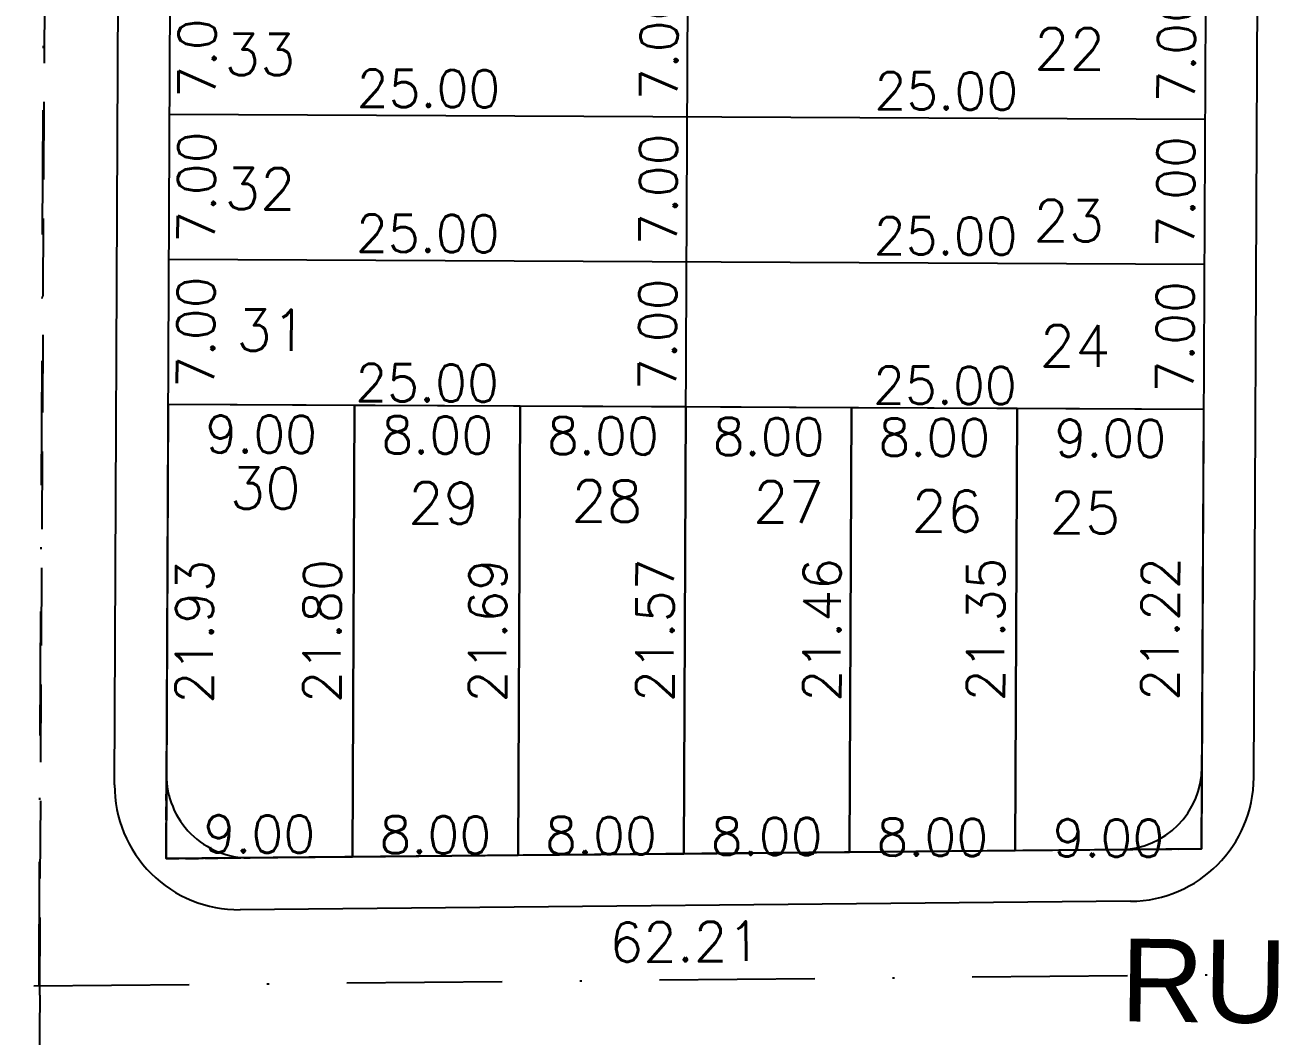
# Model space of a CAD drawing. Header units: millimetres. Extents: x -4430026 to 4783824, y 584 to 9593110.
# Drawn here: x 2609.6 to 2669.7, y 1505 to 1553.8 of the extents above; entities that cross this region are included whole.
import ezdxf
from ezdxf.enums import TextEntityAlignment as Align

# ---------------------------------------------------------------- set-up
doc = ezdxf.new("R2010")
doc.units = ezdxf.units.MM
for name, pattern in [('DASHDOT', [1, 0.5, -0.25, 0, -0.25]), ('HIDDEN', [0.375, 0.25, -0.125]), ('HIDDEN2', [0.1875, 0.125, -0.0625])]:
    doc.linetypes.add(name, pattern=pattern)
for name, color, linetype in [('boundary filipe', 6, 'Continuous'), ('BOUNDARY LOTES', 2, 'Continuous'), ('Calçada', 1, 'Continuous'), ('CANTOS', 9, 'HIDDEN'), ('Cota', 8, 'Continuous'), ('COTAS', 8, 'Continuous'), ('curvas', 4, 'Continuous'), ('EIXO DAS VIAS', 252, 'DASHDOT'), ('Lotes', 2, 'Continuous'), ('Nomes de Ruas', 3, 'Continuous'), ('Numero de lotes', 5, 'Continuous'), ('Projeção', 8, 'HIDDEN2'), ('QUADRA', 4, 'Continuous')]:
    doc.layers.add(name, color=color, linetype=linetype)
doc.styles.add('arcad1', font='romans.shx')
doc.styles.add('ARIAL', font='arial.ttf', dxfattribs={"height": 0.25})
doc.styles.add('ROMANS', font='romans.shx')
doc.dimstyles.new('BOLA100', dxfattribs={"dimscale": 0, "dimtxt": 1.9, "dimasz": 0.18, "dimexe": 0.18, "dimexo": 0.063, "dimgap": 0, "dimtad": 1, "dimzin": 4, "dimdsep": 46, "dimtxsty": 'ROMANS', "dimcen": 0.09, "dimse1": 1, "dimse2": 1, "dimsd1": 1, "dimsd2": 1, "dimclrt": 256, "dimaunit": 1, "dimadec": 4, "dimazin": 0, "dimtfac": 1.2, "dimtix": 1, "dimtmove": 2, "dimatfit": 3, "dimfxl": 1, "dimtvp": 2, "dimtolj": 1, "dimtzin": 4, "dimarcsym": 0})
doc.dimstyles.get("Standard").update_dxf_attribs({"dimtxt": 0.18, "dimasz": 0.18, "dimexe": 0.18, "dimexo": 0.0625, "dimgap": 0.09, "dimtad": 0, "dimtih": 1, "dimtoh": 1, "dimdec": 4, "dimzin": 0, "dimdsep": 46, "dimtxsty": 'Standard', "dimcen": 0.09, "dimadec": 0, "dimazin": 0, "dimtfac": 1, "dimtdec": 4, "dimtofl": 0, "dimtmove": 0, "dimatfit": 3, "dimfxl": 1, "dimtolj": 1, "dimtzin": 0, "dimarcsym": 0})

# ---------------------------------------------------------------- blocks, each defined once
blk = doc.blocks.new('*D13709')
at = {"layer": 'DEFPOINTS', "color": 0, "linetype": 'ByBlock'}
for p in [(2611.151, 1700.816), (2610.244, 1507.413), (2610.244, 1507.413)]:
    blk.add_point(p, dxfattribs=at)
at = {"layer": 'COTAS', "linetype": 'ByBlock', "insert": (2612.925, 1604.022), "char_height": 1.9, "attachment_point": 5, "rotation": 89.73134, "style": 'ROMANS'}
blk.add_mtext('\\A1;193.41', dxfattribs=at)
blk = doc.blocks.new('*D13713')
at = {"layer": 'DEFPOINTS', "color": 0, "linetype": 'ByBlock'}
for p in [(2610.244, 1507.413), (2610.244, 1507.413), (2548.04, 1506.823)]:
    blk.add_point(p, dxfattribs=at)
at = {"layer": 'COTAS', "linetype": 'ByBlock', "insert": (2579.127, 1508.65), "char_height": 1.9, "attachment_point": 5, "rotation": 0.54386, "style": 'ROMANS'}
blk.add_mtext('\\A1;62.21', dxfattribs=at)
blk = doc.blocks.new('*D13714')
at = {"layer": 'DEFPOINTS', "color": 0, "linetype": 'ByBlock'}
for p in [(2672.447, 1508.003), (2672.447, 1508.003), (2610.244, 1507.413)]:
    blk.add_point(p, dxfattribs=at)
at = {"layer": 'COTAS', "linetype": 'ByBlock', "insert": (2641.445, 1509.56), "char_height": 1.9, "attachment_point": 5, "rotation": 0.54386, "style": 'ROMANS'}
blk.add_mtext('\\A1;62.21', dxfattribs=at)
blk = doc.blocks.new('*D10166')
at = {"layer": 'DEFPOINTS', "color": 0}
for p in [(2616.576, 1556.499), (2616.543, 1549.5), (2621.463, 1549.476)]:
    blk.add_point(p, dxfattribs=at)
at = {"layer": 'COTAS', "color": 41, "insert": (2617.88, 1552.993), "char_height": 1.8, "attachment_point": 5, "rotation": 89.72858, "style": 'ROMANS'}
blk.add_mtext('\\A1;7.00', dxfattribs=at)
blk = doc.blocks.new('*D10167')
at = {"layer": 'DEFPOINTS', "color": 0}
for p in [(2616.543, 1549.5), (2616.51, 1542.5), (2621.43, 1542.476)]:
    blk.add_point(p, dxfattribs=at)
at = {"layer": 'COTAS', "color": 41, "insert": (2617.847, 1545.993), "char_height": 1.8, "attachment_point": 5, "rotation": 89.72858, "style": 'ROMANS'}
blk.add_mtext('\\A1;7.00', dxfattribs=at)
blk = doc.blocks.new('*D10168')
at = {"layer": 'DEFPOINTS', "color": 0}
for p in [(2616.51, 1542.5), (2616.477, 1535.5), (2621.397, 1535.476)]:
    blk.add_point(p, dxfattribs=at)
at = {"layer": 'COTAS', "color": 41, "insert": (2617.814, 1538.993), "char_height": 1.8, "attachment_point": 5, "rotation": 89.72858, "style": 'ROMANS'}
blk.add_mtext('\\A1;7.00', dxfattribs=at)
blk = doc.blocks.new('*D10169')
at = {"layer": 'DEFPOINTS', "color": 0}
for p in [(2616.477, 1535.5), (2616.373, 1513.571), (2621.293, 1513.548)]:
    blk.add_point(p, dxfattribs=at)
at = {"layer": 'COTAS', "color": 41, "insert": (2617.745, 1524.529), "char_height": 1.8, "attachment_point": 5, "rotation": 89.72858, "style": 'ROMANS'}
blk.add_mtext('\\A1;21.93', dxfattribs=at)
blk = doc.blocks.new('*D10170')
at = {"layer": 'DEFPOINTS', "color": 0}
for p in [(2625.477, 1535.457), (2625.373, 1513.657), (2627.459, 1513.647)]:
    blk.add_point(p, dxfattribs=at)
at = {"layer": 'COTAS', "color": 41, "insert": (2623.91, 1524.564), "char_height": 1.8, "attachment_point": 5, "rotation": 89.72858, "style": 'ROMANS'}
blk.add_mtext('\\A1;21.80', dxfattribs=at)
blk = doc.blocks.new('*D10171')
at = {"layer": 'DEFPOINTS', "color": 0}
for p in [(2633.477, 1535.419), (2633.374, 1513.733), (2635.453, 1513.723)]:
    blk.add_point(p, dxfattribs=at)
at = {"layer": 'COTAS', "color": 41, "insert": (2631.905, 1524.583), "char_height": 1.8, "attachment_point": 5, "rotation": 89.72858, "style": 'ROMANS'}
blk.add_mtext('\\A1;21.69', dxfattribs=at)
blk = doc.blocks.new('*D10172')
at = {"layer": 'DEFPOINTS', "color": 0}
for p in [(2641.477, 1535.381), (2641.431, 1513.809), (2643.535, 1513.799)]:
    blk.add_point(p, dxfattribs=at)
at = {"layer": 'COTAS', "color": 41, "insert": (2639.986, 1524.602), "char_height": 1.8, "attachment_point": 5, "rotation": 89.72858, "style": 'ROMANS'}
blk.add_mtext('\\A1;21.57', dxfattribs=at)
blk = doc.blocks.new('*D10173')
at = {"layer": 'DEFPOINTS', "color": 0}
for p in [(2649.476, 1535.343), (2649.375, 1513.885), (2651.595, 1513.874)]:
    blk.add_point(p, dxfattribs=at)
at = {"layer": 'COTAS', "color": 41, "insert": (2648.045, 1524.621), "char_height": 1.8, "attachment_point": 5, "rotation": 89.72858, "style": 'ROMANS'}
blk.add_mtext('\\A1;21.46', dxfattribs=at)
blk = doc.blocks.new('*D10174')
at = {"layer": 'DEFPOINTS', "color": 0}
for p in [(2657.476, 1535.305), (2657.375, 1513.961), (2659.498, 1513.951)]:
    blk.add_point(p, dxfattribs=at)
at = {"layer": 'COTAS', "color": 41, "insert": (2655.948, 1524.64), "char_height": 1.8, "attachment_point": 5, "rotation": 89.72858, "style": 'ROMANS'}
blk.add_mtext('\\A1;21.35', dxfattribs=at)
blk = doc.blocks.new('*D10175')
at = {"layer": 'DEFPOINTS', "color": 0}
for p in [(2666.476, 1535.263), (2666.376, 1514.046), (2667.923, 1514.039)]:
    blk.add_point(p, dxfattribs=at)
at = {"layer": 'COTAS', "color": 41, "insert": (2664.373, 1524.664), "char_height": 1.8, "attachment_point": 5, "rotation": 89.72858, "style": 'ROMANS'}
blk.add_mtext('\\A1;21.22', dxfattribs=at)
blk = doc.blocks.new('*D10176')
at = {"layer": 'DEFPOINTS', "color": 0}
for p in [(2616.477, 1535.5), (2625.477, 1535.457), (2625.453, 1530.445)]:
    blk.add_point(p, dxfattribs=at)
at = {"layer": 'COTAS', "color": 41, "insert": (2620.97, 1534.066), "char_height": 1.8, "attachment_point": 5, "rotation": 359.72858, "style": 'ROMANS'}
blk.add_mtext('\\A1;9.00', dxfattribs=at)
blk = doc.blocks.new('*D10177')
at = {"layer": 'DEFPOINTS', "color": 0}
for p in [(2625.477, 1535.457), (2633.477, 1535.419), (2633.453, 1530.407)]:
    blk.add_point(p, dxfattribs=at)
at = {"layer": 'COTAS', "color": 41, "insert": (2629.47, 1534.026), "char_height": 1.8, "attachment_point": 5, "rotation": 359.72858, "style": 'ROMANS'}
blk.add_mtext('\\A1;8.00', dxfattribs=at)
blk = doc.blocks.new('*D10178')
at = {"layer": 'DEFPOINTS', "color": 0}
for p in [(2633.477, 1535.419), (2641.477, 1535.381), (2641.453, 1530.369)]:
    blk.add_point(p, dxfattribs=at)
at = {"layer": 'COTAS', "color": 41, "insert": (2637.47, 1533.988), "char_height": 1.8, "attachment_point": 5, "rotation": 359.72858, "style": 'ROMANS'}
blk.add_mtext('\\A1;8.00', dxfattribs=at)
blk = doc.blocks.new('*D10179')
at = {"layer": 'DEFPOINTS', "color": 0}
for p in [(2641.477, 1535.381), (2649.476, 1535.343), (2649.453, 1530.331)]:
    blk.add_point(p, dxfattribs=at)
at = {"layer": 'COTAS', "color": 41, "insert": (2645.47, 1533.95), "char_height": 1.8, "attachment_point": 5, "rotation": 359.72858, "style": 'ROMANS'}
blk.add_mtext('\\A1;8.00', dxfattribs=at)
blk = doc.blocks.new('*D10180')
at = {"layer": 'DEFPOINTS', "color": 0}
for p in [(2649.476, 1535.343), (2657.476, 1535.305), (2657.453, 1530.293)]:
    blk.add_point(p, dxfattribs=at)
at = {"layer": 'COTAS', "color": 41, "insert": (2653.47, 1533.912), "char_height": 1.8, "attachment_point": 5, "rotation": 359.72858, "style": 'ROMANS'}
blk.add_mtext('\\A1;8.00', dxfattribs=at)
blk = doc.blocks.new('*D10181')
at = {"layer": 'DEFPOINTS', "color": 0}
for p in [(2657.476, 1535.305), (2666.476, 1535.263), (2666.453, 1530.251)]:
    blk.add_point(p, dxfattribs=at)
at = {"layer": 'COTAS', "color": 41, "insert": (2661.97, 1533.872), "char_height": 1.8, "attachment_point": 5, "rotation": 359.72858, "style": 'ROMANS'}
blk.add_mtext('\\A1;9.00', dxfattribs=at)
blk = doc.blocks.new('*D10182')
at = {"layer": 'DEFPOINTS', "color": 0}
for p in [(2616.373, 1513.571), (2625.373, 1513.657), (2625.362, 1511.139)]:
    blk.add_point(p, dxfattribs=at)
at = {"layer": 'COTAS', "color": 41, "insert": (2620.879, 1514.761), "char_height": 1.8, "attachment_point": 5, "rotation": 359.72858, "style": 'ROMANS'}
blk.add_mtext('\\A1;9.00', dxfattribs=at)
blk = doc.blocks.new('*D10183')
at = {"layer": 'DEFPOINTS', "color": 0}
for p in [(2625.373, 1513.657), (2633.374, 1513.733), (2633.361, 1511.102)]:
    blk.add_point(p, dxfattribs=at)
at = {"layer": 'COTAS', "color": 41, "insert": (2629.379, 1514.72), "char_height": 1.8, "attachment_point": 5, "rotation": 359.72858, "style": 'ROMANS'}
blk.add_mtext('\\A1;8.00', dxfattribs=at)
blk = doc.blocks.new('*D10184')
at = {"layer": 'DEFPOINTS', "color": 0}
for p in [(2633.374, 1513.733), (2641.374, 1513.695), (2641.361, 1511.064)]:
    blk.add_point(p, dxfattribs=at)
at = {"layer": 'COTAS', "color": 41, "insert": (2637.378, 1514.683), "char_height": 1.8, "attachment_point": 5, "rotation": 359.72858, "style": 'ROMANS'}
blk.add_mtext('\\A1;8.00', dxfattribs=at)
blk = doc.blocks.new('*D10185')
at = {"layer": 'DEFPOINTS', "color": 0}
for p in [(2649.375, 1513.885), (2641.374, 1513.695), (2649.361, 1511.026)]:
    blk.add_point(p, dxfattribs=at)
at = {"layer": 'COTAS', "color": 41, "insert": (2645.378, 1514.645), "char_height": 1.8, "attachment_point": 5, "rotation": 359.72858, "style": 'ROMANS'}
blk.add_mtext('\\A1;8.00', dxfattribs=at)
blk = doc.blocks.new('*D10186')
at = {"layer": 'DEFPOINTS', "color": 0}
for p in [(2649.375, 1513.885), (2657.375, 1513.961), (2657.361, 1510.988)]:
    blk.add_point(p, dxfattribs=at)
at = {"layer": 'COTAS', "color": 41, "insert": (2653.378, 1514.607), "char_height": 1.8, "attachment_point": 5, "rotation": 359.72858, "style": 'ROMANS'}
blk.add_mtext('\\A1;8.00', dxfattribs=at)
blk = doc.blocks.new('*D10187')
at = {"layer": 'DEFPOINTS', "color": 0}
for p in [(2657.375, 1513.961), (2666.376, 1514.046), (2666.361, 1510.945)]:
    blk.add_point(p, dxfattribs=at)
at = {"layer": 'COTAS', "color": 41, "insert": (2661.878, 1514.566), "char_height": 1.8, "attachment_point": 5, "rotation": 359.72858, "style": 'ROMANS'}
blk.add_mtext('\\A1;9.00', dxfattribs=at)
blk = doc.blocks.new('*D10188')
at = {"layer": 'DEFPOINTS', "color": 0}
for p in [(2641.51, 1542.381), (2643.726, 1542.371), (2641.477, 1535.381)]:
    blk.add_point(p, dxfattribs=at)
at = {"layer": 'COTAS', "color": 41, "insert": (2640.109, 1538.888), "char_height": 1.8, "attachment_point": 5, "rotation": 89.72858, "style": 'ROMANS'}
blk.add_mtext('\\A1;7.00', dxfattribs=at)
blk = doc.blocks.new('*D10189')
at = {"layer": 'DEFPOINTS', "color": 0}
for p in [(2641.543, 1549.381), (2643.759, 1549.371), (2641.51, 1542.381)]:
    blk.add_point(p, dxfattribs=at)
at = {"layer": 'COTAS', "color": 41, "insert": (2640.142, 1545.888), "char_height": 1.8, "attachment_point": 5, "rotation": 89.72858, "style": 'ROMANS'}
blk.add_mtext('\\A1;7.00', dxfattribs=at)
blk = doc.blocks.new('*D10190')
at = {"layer": 'DEFPOINTS', "color": 0}
for p in [(2641.576, 1556.381), (2643.792, 1556.371), (2641.543, 1549.381)]:
    blk.add_point(p, dxfattribs=at)
at = {"layer": 'COTAS', "color": 41, "insert": (2640.176, 1552.888), "char_height": 1.8, "attachment_point": 5, "rotation": 89.72858, "style": 'ROMANS'}
blk.add_mtext('\\A1;7.00', dxfattribs=at)
blk = doc.blocks.new('*D10252')
at = {"layer": 'DEFPOINTS', "color": 0}
for p in [(2616.472, 1534.481), (2641.472, 1534.363), (2641.465, 1532.887)]:
    blk.add_point(p, dxfattribs=at)
at = {"layer": 'Cota', "color": 41, "insert": (2628.982, 1536.546), "char_height": 1.8, "attachment_point": 5, "rotation": 359.72858, "style": 'ROMANS'}
blk.add_mtext('\\A1;25.00', dxfattribs=at)
blk = doc.blocks.new('*D10253')
at = {"layer": 'DEFPOINTS', "color": 0}
for p in [(2641.472, 1534.363), (2666.471, 1534.244), (2666.464, 1532.768)]:
    blk.add_point(p, dxfattribs=at)
at = {"layer": 'Cota', "color": 41, "insert": (2653.982, 1536.428), "char_height": 1.8, "attachment_point": 5, "rotation": 359.72858, "style": 'ROMANS'}
blk.add_mtext('\\A1;25.00', dxfattribs=at)
blk = doc.blocks.new('*D10254')
at = {"layer": 'DEFPOINTS', "color": 0}
for p in [(2616.506, 1541.695), (2641.506, 1541.576), (2641.499, 1540.1)]:
    blk.add_point(p, dxfattribs=at)
at = {"layer": 'Cota', "color": 41, "insert": (2629.016, 1543.759), "char_height": 1.8, "attachment_point": 5, "rotation": 359.72858, "style": 'ROMANS'}
blk.add_mtext('\\A1;25.00', dxfattribs=at)
blk = doc.blocks.new('*D10255')
at = {"layer": 'DEFPOINTS', "color": 0}
for p in [(2641.506, 1541.576), (2666.506, 1541.458), (2666.499, 1539.982)]:
    blk.add_point(p, dxfattribs=at)
at = {"layer": 'Cota', "color": 41, "insert": (2654.016, 1543.641), "char_height": 1.8, "attachment_point": 5, "rotation": 359.72858, "style": 'ROMANS'}
blk.add_mtext('\\A1;25.00', dxfattribs=at)
blk = doc.blocks.new('*D10256')
at = {"layer": 'DEFPOINTS', "color": 0}
for p in [(2616.539, 1548.694), (2641.539, 1548.576), (2641.532, 1547.1)]:
    blk.add_point(p, dxfattribs=at)
at = {"layer": 'Cota', "color": 41, "insert": (2629.049, 1550.759), "char_height": 1.8, "attachment_point": 5, "rotation": 359.72858, "style": 'ROMANS'}
blk.add_mtext('\\A1;25.00', dxfattribs=at)
blk = doc.blocks.new('*D10257')
at = {"layer": 'DEFPOINTS', "color": 0}
for p in [(2641.539, 1548.576), (2666.539, 1548.458), (2666.532, 1546.982)]:
    blk.add_point(p, dxfattribs=at)
at = {"layer": 'Cota', "color": 41, "insert": (2654.049, 1550.641), "char_height": 1.8, "attachment_point": 5, "rotation": 359.72858, "style": 'ROMANS'}
blk.add_mtext('\\A1;25.00', dxfattribs=at)
blk = doc.blocks.new('*D8172')
at = {"layer": 'DEFPOINTS', "color": 0}
for p in [(2666.53, 1549.263), (2668.746, 1549.252), (2666.497, 1542.263)]:
    blk.add_point(p, dxfattribs=at)
at = {"layer": 'COTAS', "color": 41, "insert": (2665.129, 1545.769), "char_height": 1.8, "attachment_point": 5, "rotation": 89.72858, "style": 'ROMANS'}
blk.add_mtext('\\A1;7.00', dxfattribs=at)
blk = doc.blocks.new('*D8174')
at = {"layer": 'DEFPOINTS', "color": 0}
for p in [(2666.497, 1542.263), (2668.713, 1542.252), (2666.463, 1535.263)]:
    blk.add_point(p, dxfattribs=at)
at = {"layer": 'COTAS', "color": 41, "insert": (2665.096, 1538.769), "char_height": 1.8, "attachment_point": 5, "rotation": 89.72858, "style": 'ROMANS'}
blk.add_mtext('\\A1;7.00', dxfattribs=at)
blk = doc.blocks.new('*D8175')
at = {"layer": 'DEFPOINTS', "color": 0}
for p in [(2666.563, 1556.263), (2668.779, 1556.252), (2666.53, 1549.263)]:
    blk.add_point(p, dxfattribs=at)
at = {"layer": 'COTAS', "color": 41, "insert": (2665.162, 1552.769), "char_height": 1.8, "attachment_point": 5, "rotation": 89.72858, "style": 'ROMANS'}
blk.add_mtext('\\A1;7.00', dxfattribs=at)

msp = doc.modelspace()

# ---------------------------------------------------------------- linework, layer by layer
at = {"layer": 'boundary filipe', "elevation": 2.439}
msp.add_lwpolyline([(2616.373, 1513.571), (2617.209, 1689.958, 0.003253), (2667.192, 1686.453), (2666.376, 1514.046), (2616.373, 1513.571)], format="xyb", close=True, dxfattribs=at)
at = {"layer": 'BOUNDARY LOTES', "elevation": 2.439}
for points in [[(2625.477, 1535.457), (2616.477, 1535.5), (2616.373, 1513.571), (2625.372, 1513.657)], [(2633.477, 1535.419), (2625.477, 1535.457), (2625.373, 1513.657), (2633.372, 1513.733)], [(2641.477, 1535.381), (2633.477, 1535.419), (2633.374, 1513.733), (2641.373, 1513.809)], [(2649.476, 1535.343), (2641.477, 1535.381), (2641.374, 1513.81), (2649.373, 1513.885)], [(2657.476, 1535.305), (2649.476, 1535.343), (2649.375, 1513.885), (2657.375, 1513.961)], [(2666.476, 1535.263), (2657.476, 1535.305), (2657.375, 1513.961), (2666.374, 1514.046)]]:
    msp.add_lwpolyline(points, close=True, dxfattribs=at)
at = {"layer": 'Calçada'}
for p, q in [((2613.89, 1517.133, 2.439), (2614.691, 1686.212, 2.439)), ((2668.892, 1517.485, 2.439), (2669.677, 1683.143, 2.439)), ((2662.949, 1511.513, 2.439), (2619.947, 1511.105, 2.439))]:
    msp.add_line(p, q, dxfattribs=at)
for centre, start, end in [((2662.892, 1517.513, 2.439), 270.54386, 359.72858), ((2619.89, 1517.105, 2.439), 179.72858, 270.54386)]:
    msp.add_arc(centre, 6, start, end, dxfattribs=at)
at = {"layer": 'CANTOS', "ltscale": 2.5}
for p, q in [((2616.373, 1513.571, 2.439), (2616.392, 1517.629, 2.439)), ((2666.376, 1514.046, 2.439), (2666.394, 1517.99, 2.439)), ((2662.432, 1514.009, 2.439), (2666.376, 1514.046, 2.439)), ((2616.373, 1513.571, 2.439), (2620.43, 1513.61, 2.439))]:
    msp.add_line(p, q, dxfattribs=at)
at = {"layer": 'curvas'}
for centre, start, end in [((2620.392, 1517.61, 2.439), 179.72858, 270.54386), ((2662.394, 1518.008, 2.439), 270.54386, 359.72858)]:
    msp.add_arc(centre, 4, start, end, dxfattribs=at)
at = {"layer": 'EIXO DAS VIAS', "ltscale": 10}
msp.add_line((2610.273, 1506.984, 103.708), (2609.899, 1434.191, 103.708), dxfattribs=at)
at = {"layer": 'Lotes'}
for p, q in [((2641.374, 1513.809, 2.439), (2642.2, 1688.124, 2.439)), ((2666.543, 1549.263, 2.439), (2616.543, 1549.5, 2.439)), ((2666.509, 1542.263, 2.439), (2616.51, 1542.5, 2.439)), ((2666.476, 1535.263, 2.439), (2616.477, 1535.5, 2.439)), ((2666.476, 1535.263, 2.439), (2616.477, 1535.5, 2.439)), ((2625.373, 1513.657, 2.439), (2625.477, 1535.457, 2.439)), ((2633.374, 1513.733, 2.439), (2633.477, 1535.419, 2.439)), ((2649.375, 1513.885, 2.439), (2649.476, 1535.343, 2.439)), ((2657.375, 1513.961, 2.439), (2657.476, 1535.305, 2.439))]:
    msp.add_line(p, q, dxfattribs=at)
at = {"layer": 'Projeção', "linetype": 'DASHDOT', "ltscale": 12}
msp.add_line((2610.244, 1507.413, 2.439), (2612.381, 1958.608, 2.439), dxfattribs=at)
at = {"layer": 'Projeção', "linetype": 'HIDDEN', "ltscale": 15}
msp.add_line((2610.273, 1506.984, 103.708), (2610.738, 1597.45, 103.708), dxfattribs=at)
at = {"layer": 'Projeção', "linetype": 'DASHDOT', "ltscale": 15}
msp.add_line((3629.153, 1517.085, 2.439), (2417.533, 1505.584, 2.439), dxfattribs=at)
at = {"layer": 'QUADRA', "elevation": 2.439}
msp.add_lwpolyline([(2616.373, 1513.571), (2617.209, 1689.958, 0.003253), (2667.192, 1686.453), (2666.376, 1514.046), (2616.373, 1513.571)], format="xyb", close=True, dxfattribs=at)

# ---------------------------------------------------------------- texts
at = {"layer": 'Nomes de Ruas', "extrusion": (-0.084173, 0.020544, 0.996239), "style": 'ARIAL'}
msp.add_text('RUA 36  .', height=4, rotation=102.96746, dxfattribs=at).set_placement((-2098.733, 2232.378, -194.151), align=Align.MIDDLE_CENTER)
at = {"layer": 'Numero de lotes', "style": 'arcad1'}
for s, p in [('22', (2660.004, 1552.674, 2.439)), ('33', (2620.917, 1552.402, 2.439)), ('32', (2620.916, 1545.922, 2.439)), ('23', (2659.965, 1544.376, 2.439)), ('31', (2621.483, 1539.09, 2.439)), ('24', (2660.266, 1538.331, 2.439)), ('30', (2621.167, 1531.462, 2.439)), ('29', (2629.777, 1530.741, 2.439)), ('28', (2637.663, 1530.837, 2.439)), ('27', (2646.433, 1530.795, 2.439)), ('26', (2654.08, 1530.358, 2.439)), ('25', (2660.749, 1530.276, 2.439))]:
    msp.add_text(s, height=2, rotation=359.72858, dxfattribs=at).set_placement(p, align=Align.MIDDLE_CENTER)

# ---------------------------------------------------------------- dimensions: what is measured, and where the dimension line sits
at = {"layer": 'Cota'}
for p1, p2, picture, middle in [((2616.539, 1548.694, 2.439), (2641.539, 1548.576, 2.439), '*D10256', (2629.049, 1550.759, 2.439)), ((2616.506, 1541.695, 2.439), (2641.506, 1541.576, 2.439), '*D10254', (2629.016, 1543.759, 2.439)), ((2616.472, 1534.481, 2.439), (2641.472, 1534.363, 2.439), '*D10252', (2628.982, 1536.546, 2.439))]:
    dim = msp.add_aligned_dim(p1=p1, p2=p2, distance=-1.476, dimstyle='Standard', override={"dimtxt": 1.8, "dimexo": 0.063, "dimgap": 0, "dimtih": 0, "dimtoh": 0, "dimdec": 2, "dimzin": 4, "dimtxsty": 'ROMANS', "dimse1": 1, "dimse2": 1, "dimsd1": 1, "dimsd2": 1, "dimclrt": 41, "dimtfac": 1.2, "dimtdec": 2, "dimtix": 1, "dimtofl": 1, "dimtmove": 2, "dimfxl": 0.18, "dimfxlon": 1, "dimtvp": 2, "dimtzin": 4}, dxfattribs=at)
    dim.commit()
    dim.dimension.update_dxf_attribs({"geometry": picture, "text_midpoint": middle})
for base, p1, p2, picture, middle in [((2666.532, 1546.982, 2.439), (2641.539, 1548.576, 2.439), (2666.539, 1548.458, 2.439), '*D10257', (2654.049, 1550.641, 2.439)), ((2666.499, 1539.982, 2.439), (2641.506, 1541.576, 2.439), (2666.506, 1541.458, 2.439), '*D10255', (2654.016, 1543.641, 2.439)), ((2666.464, 1532.768, 2.439), (2641.472, 1534.363, 2.439), (2666.471, 1534.244, 2.439), '*D10253', (2653.982, 1536.428, 2.439))]:
    dim = msp.add_linear_dim(base=base, p1=p1, p2=p2, angle=179.72858, dimstyle='Standard', override={"dimtxt": 1.8, "dimexo": 0.063, "dimgap": 0, "dimtih": 0, "dimtoh": 0, "dimdec": 2, "dimzin": 4, "dimtxsty": 'ROMANS', "dimse1": 1, "dimse2": 1, "dimsd1": 1, "dimsd2": 1, "dimclrt": 41, "dimtfac": 1.2, "dimtdec": 2, "dimtix": 1, "dimtofl": 1, "dimtmove": 2, "dimfxl": 0.18, "dimfxlon": 1, "dimtvp": 2, "dimtzin": 4}, dxfattribs=at)
    dim.commit()
    dim.dimension.update_dxf_attribs({"geometry": picture, "text_midpoint": middle})
at = {"layer": 'COTAS', "linetype": 'ByBlock'}
for base, p1, p2, angle, picture, middle in [((2610.244, 1507.413, 2.439), (2611.151, 1700.816, 2.439), (2610.244, 1507.413, 2.439), 269.73134, '*D13709', (2612.925, 1604.022, 2.439)), ((2672.447, 1508.003, 2.439), (2610.244, 1507.413, 2.439), (2672.447, 1508.003, 2.439), 0.54386, '*D13714', (2641.445, 1509.56, 2.439)), ((2610.244, 1507.413, 2.439), (2548.04, 1506.823, 2.439), (2610.244, 1507.413, 2.439), 0.54386, '*D13713', (2579.127, 1508.65, 2.439))]:
    dim = msp.add_linear_dim(base=base, p1=p1, p2=p2, angle=angle, dimstyle='BOLA100', override={"dimscale": 1, "dimfxl": 0.18}, dxfattribs=at)
    dim.commit()
    dim.dimension.update_dxf_attribs({"geometry": picture, "text_midpoint": middle, "dimtype": 161})
at = {"layer": 'COTAS'}
for base, p1, p2, angle, picture, middle in [((2621.463, 1549.476, 2.439), (2616.576, 1556.499, 2.439), (2616.543, 1549.5, 2.439), 89.72858, '*D10166', (2617.88, 1552.993, 2.439)), ((2643.792, 1556.371, 2.439), (2641.543, 1549.381, 2.439), (2641.576, 1556.381, 2.439), 89.72858, '*D10190', (2640.176, 1552.888, 2.439)), ((2668.779, 1556.252, 2.439), (2666.53, 1549.263, 2.439), (2666.563, 1556.263, 2.439), 89.72858, '*D8175', (2665.162, 1552.769, 2.439)), ((2621.43, 1542.476, 2.439), (2616.543, 1549.5, 2.439), (2616.51, 1542.5, 2.439), 89.72858, '*D10167', (2617.847, 1545.993, 2.439)), ((2643.759, 1549.371, 2.439), (2641.51, 1542.381, 2.439), (2641.543, 1549.381, 2.439), 89.72858, '*D10189', (2640.142, 1545.888, 2.439)), ((2668.746, 1549.252, 2.439), (2666.497, 1542.263, 2.439), (2666.53, 1549.263, 2.439), 89.72858, '*D8172', (2665.129, 1545.769, 2.439)), ((2621.397, 1535.476, 2.439), (2616.51, 1542.5, 2.439), (2616.477, 1535.5, 2.439), 89.72858, '*D10168', (2617.814, 1538.993, 2.439)), ((2643.726, 1542.371, 2.439), (2641.477, 1535.381, 2.439), (2641.51, 1542.381, 2.439), 89.72858, '*D10188', (2640.109, 1538.888, 2.439)), ((2668.713, 1542.252, 2.439), (2666.463, 1535.263, 2.439), (2666.497, 1542.263, 2.439), 89.72858, '*D8174', (2665.096, 1538.769, 2.439)), ((2621.293, 1513.548, 2.439), (2616.477, 1535.5, 2.439), (2616.373, 1513.571, 2.439), 89.72858, '*D10169', (2617.745, 1524.529, 2.439)), ((2625.453, 1530.445, 2.439), (2616.477, 1535.5, 2.439), (2625.477, 1535.457, 2.439), 359.72858, '*D10176', (2620.97, 1534.066, 2.439)), ((2627.459, 1513.647, 2.439), (2625.477, 1535.457, 2.439), (2625.373, 1513.657, 2.439), 89.72858, '*D10170', (2623.91, 1524.564, 2.439)), ((2633.453, 1530.407, 2.439), (2625.477, 1535.457, 2.439), (2633.477, 1535.419, 2.439), 359.72858, '*D10177', (2629.47, 1534.026, 2.439)), ((2635.453, 1513.723, 2.439), (2633.477, 1535.419, 2.439), (2633.374, 1513.733, 2.439), 89.72858, '*D10171', (2631.905, 1524.583, 2.439)), ((2641.453, 1530.369, 2.439), (2633.477, 1535.419, 2.439), (2641.477, 1535.381, 2.439), 359.72858, '*D10178', (2637.47, 1533.988, 2.439)), ((2643.535, 1513.799, 2.439), (2641.477, 1535.381, 2.439), (2641.431, 1513.809, 2.439), 89.72858, '*D10172', (2639.986, 1524.602, 2.439)), ((2649.453, 1530.331, 2.439), (2641.477, 1535.381, 2.439), (2649.476, 1535.343, 2.439), 359.72858, '*D10179', (2645.47, 1533.95, 2.439)), ((2651.595, 1513.874, 2.439), (2649.476, 1535.343, 2.439), (2649.375, 1513.885, 2.439), 89.72858, '*D10173', (2648.045, 1524.621, 2.439)), ((2657.453, 1530.293, 2.439), (2649.476, 1535.343, 2.439), (2657.476, 1535.305, 2.439), 359.72858, '*D10180', (2653.47, 1533.912, 2.439)), ((2659.4978, 1513.9506, 2.4392), (2657.4764, 1535.3055, 2.4392), (2657.3753, 1513.9606, 2.4392), 89.72858, '*D10174', (2655.9484, 1524.6401, 2.4392)), ((2666.453, 1530.251, 2.439), (2657.476, 1535.305, 2.439), (2666.476, 1535.263, 2.439), 359.72858, '*D10181', (2661.97, 1533.872, 2.439)), ((2667.923, 1514.039, 2.439), (2666.476, 1535.263, 2.439), (2666.376, 1514.046, 2.439), 89.72858, '*D10175', (2664.373, 1524.664, 2.439)), ((2625.362, 1511.139, 2.439), (2616.373, 1513.571, 2.439), (2625.373, 1513.657, 2.439), 359.72858, '*D10182', (2620.879, 1514.761, 2.439)), ((2633.361, 1511.102, 2.439), (2625.373, 1513.657, 2.439), (2633.374, 1513.733, 2.439), 359.72858, '*D10183', (2629.379, 1514.72, 2.439)), ((2641.361, 1511.064, 2.439), (2633.374, 1513.733, 2.439), (2641.374, 1513.695, 2.439), 359.72858, '*D10184', (2637.378, 1514.683, 2.439)), ((2649.361, 1511.026, 2.439), (2641.374, 1513.695, 2.439), (2649.375, 1513.885, 2.439), 359.72858, '*D10185', (2645.378, 1514.645, 2.439)), ((2657.361, 1510.988, 2.439), (2649.375, 1513.885, 2.439), (2657.375, 1513.961, 2.439), 359.72858, '*D10186', (2653.378, 1514.607, 2.439)), ((2666.361, 1510.945, 2.439), (2657.375, 1513.961, 2.439), (2666.376, 1514.046, 2.439), 359.72858, '*D10187', (2661.878, 1514.566, 2.439))]:
    dim = msp.add_linear_dim(base=base, p1=p1, p2=p2, angle=angle, dimstyle='Standard', override={"dimtxt": 1.8, "dimexo": 0.063, "dimgap": 0, "dimtih": 0, "dimtoh": 0, "dimdec": 2, "dimzin": 4, "dimtxsty": 'ROMANS', "dimse1": 1, "dimse2": 1, "dimsd1": 1, "dimsd2": 1, "dimclrt": 41, "dimtfac": 1.2, "dimtdec": 2, "dimtix": 1, "dimtofl": 1, "dimtmove": 2, "dimfxl": 0.18, "dimfxlon": 1, "dimtvp": 2, "dimtzin": 4}, dxfattribs=at)
    dim.commit()
    dim.dimension.update_dxf_attribs({"geometry": picture, "text_midpoint": middle})

doc.saveas('drawing.dxf')
